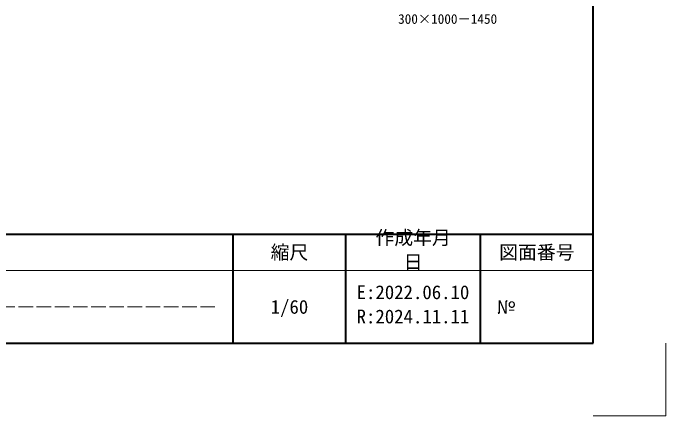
# Model space of a CAD drawing. Units: millimetres at full size; details may follow other scales. Extents: x -22536 to 51867, y -19720 to 38340.
# Drawn here: x 19815 to 25200, y 0 to 3324 of the extents above; entities that cross this region are included whole.
import ezdxf
from ezdxf.enums import TextEntityAlignment as Align

# ---------------------------------------------------------------- set-up
doc = ezdxf.new("R2010")
doc.units = ezdxf.units.MM
doc.header["$LTSCALE"] = 20
doc.linetypes.add('DASHED', pattern=[7.5, 6, -1.5])
doc.layers.add('Defpoints_3', color=1, linetype='Continuous', lineweight=13)
doc.layers.add('図枠', color=7, linetype='Continuous', lineweight=5)
doc.layers.add('文字', color=7, linetype='Continuous')
doc.styles.add('ＭＳ ゴシック', font='')
doc.styles.add('ＭＳ 明朝', font='')
doc.styles.get('ＭＳ ゴシック').set_extended_font_data('MS Gothic')
doc.styles.get('ＭＳ 明朝').set_extended_font_data('MS Mincho')

msp = doc.modelspace()

# ---------------------------------------------------------------- linework, layer by layer
at = {"layer": 'Defpoints_3'}
for p in [(25200, 600), (24600, 0)]:
    msp.add_line(p, (25200, 0), dxfattribs=at)
at = {"layer": '図枠', "lineweight": 40}
for p, q in [((24600, 600), (24600, 17220)), ((1200, 1500), (24600, 1500)), ((21630, 600), (21630, 1500)), ((22560, 600), (22560, 1500)), ((23670, 600), (23670, 1500)), ((1200, 600), (24600, 600))]:
    msp.add_line(p, q, dxfattribs=at)
at = {"layer": '図枠', "lineweight": 13}
msp.add_line((24600, 1200), (14775, 1200), dxfattribs=at)
at = {"layer": '図枠', "linetype": 'DASHED', "lineweight": 9}
msp.add_line((21480, 900), (16125, 900), dxfattribs=at)

# ---------------------------------------------------------------- texts
at = {"layer": '図枠', "style": 'ＭＳ ゴシック'}
for s, p in [('作成年月', (22804.2, 1527.7)), ('日', (23037.3, 1327.7)), ('E:2022.06.10', (22648.8, 1077.7)), ('R:2024.11.11', (22648.8, 877.7))]:
    msp.add_text(s, height=113.9, dxfattribs=at).set_placement(p, align=Align.TOP_LEFT)
for s, p in [('縮尺', (22095, 1350)), ('図面番号', (24135, 1350)), ('1/60', (22095, 900))]:
    msp.add_text(s, height=113.9, dxfattribs=at).set_placement(p, align=Align.MIDDLE_CENTER)
msp.add_text('№', height=113.9, dxfattribs=at).set_placement((23803.06, 900), align=Align.MIDDLE_LEFT)
at = {"layer": '文字', "style": 'ＭＳ 明朝'}
msp.add_text('300×1000－1450', height=80.06, dxfattribs=at).set_placement((23399.52, 3275.03), align=Align.MIDDLE_CENTER)

doc.saveas('drawing.dxf')
